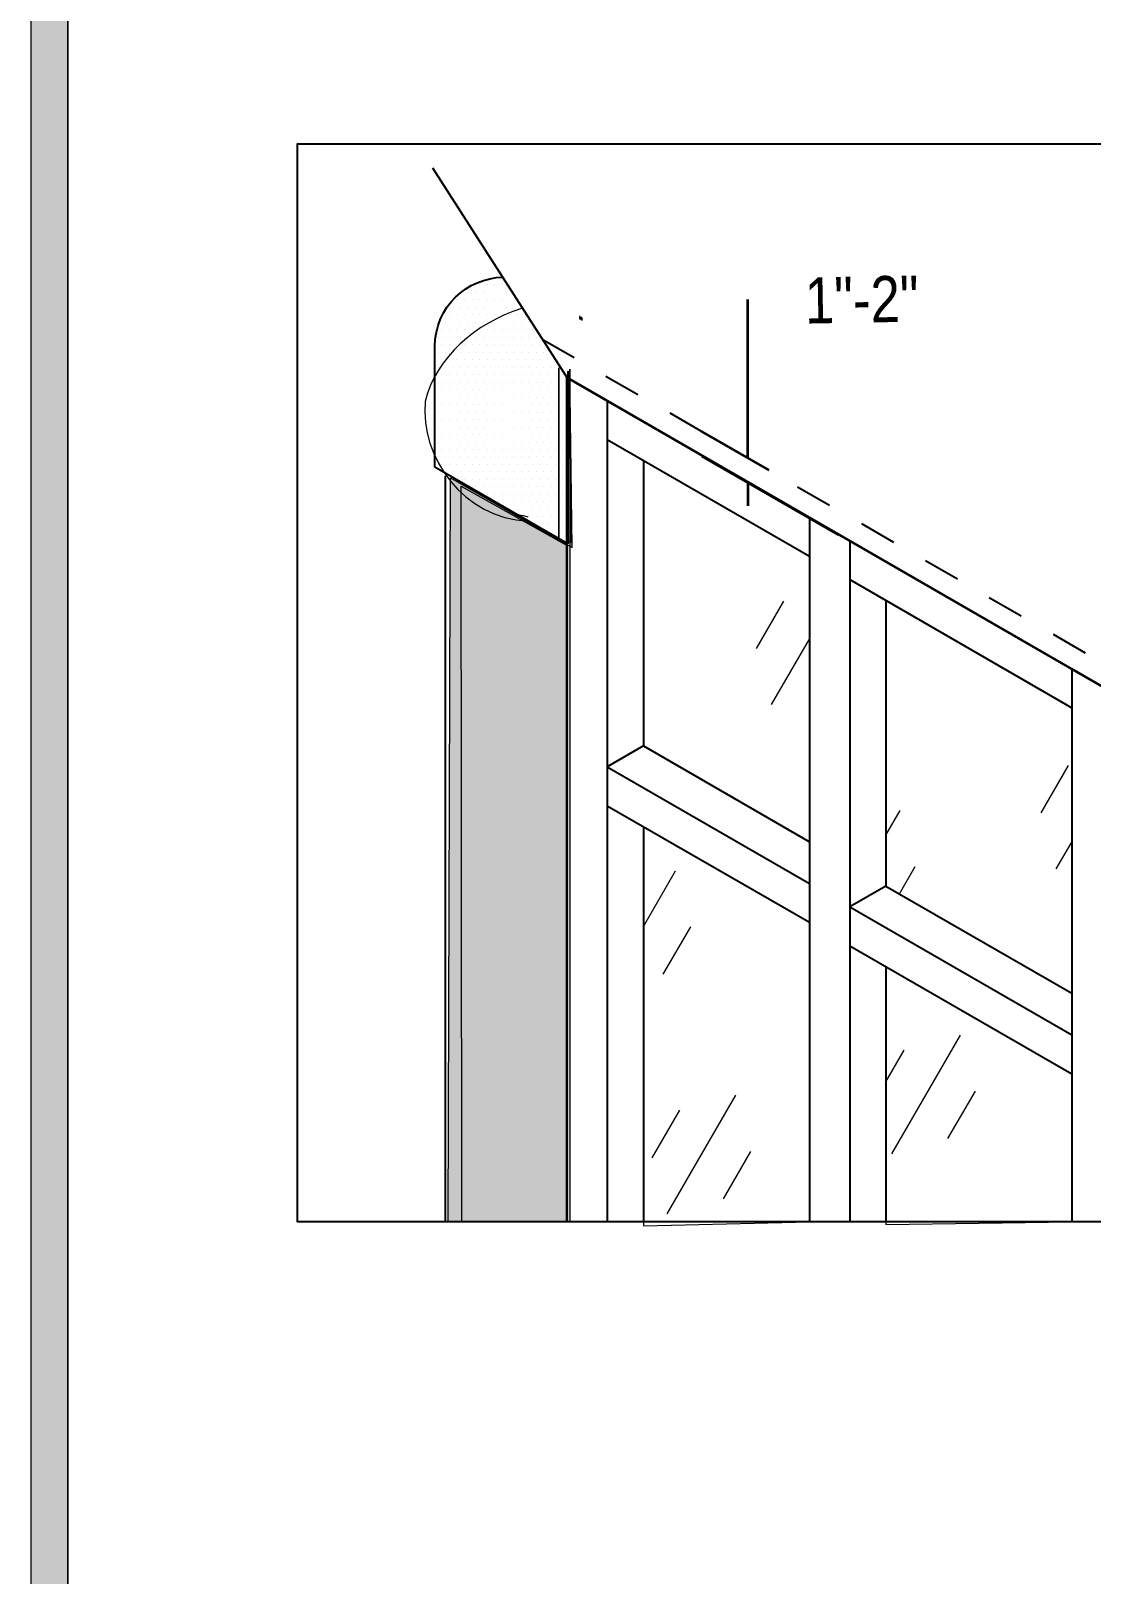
# Model space of a CAD drawing. Header units: inches. Extents: x -17.6 to 82.3, y -15.1 to 23.2.
# Drawn here: x 37.21 to 40.81, y 0.62 to 5.85 of the extents above; entities that cross this region are included whole.
import ezdxf

# ---------------------------------------------------------------- set-up
doc = ezdxf.new("R2010")
doc.units = ezdxf.units.IN
doc.header["$MEASUREMENT"] = 0
doc.linetypes.add('AI-Linetype-24', pattern=[0.25, 0.125, -0.125])
for name, color, linetype, lineweight in [('.ATI-DETAIL', 7, 'Continuous', 0), ('.ATI-HATCH', 7, 'Continuous', 0), ('G-ANNO-TTLB', 7, 'Continuous', 0), ('TYVEK', 7, 'Continuous', 0)]:
    doc.layers.add(name, color=color, linetype=linetype, lineweight=lineweight)

msp = doc.modelspace()

# ---------------------------------------------------------------- hatches: boundary and pattern name
at = {"layer": '.ATI-DETAIL', "true_color": 0x808080, "transparency": 33554687}
h = msp.add_hatch(color=8, dxfattribs=at)
edge = h.paths.add_edge_path()
edge.add_spline(control_points=[(42.9858, 1.8212), (42.9858, 1.8212), (42.9853, 1.93), (42.9853, 1.93), (42.9853, 1.93), (42.5974, 2.1524), (42.5974, 2.1524), (42.5974, 2.1524), (42.5996, 1.8153), (42.5996, 1.8153), (42.5996, 1.8153), (42.5998, 1.8153), (42.5998, 1.8153), (42.5998, 1.8153), (42.9858, 1.8212), (42.9858, 1.8212)], knot_values=[0, 0, 0, 0, 1, 1, 1, 2, 2, 2, 3, 3, 3, 4, 4, 4, 5, 5, 5, 5], degree=3, periodic=0)
edge = h.paths.add_edge_path()
edge.add_spline(control_points=[(39.0492, 4.1031), (39.0492, 4.1031), (38.6368, 4.3395), (38.6368, 4.3395), (38.6368, 4.3395), (38.6279, 1.8176), (38.6279, 1.8176), (38.6279, 1.8176), (39.0411, 1.8176), (39.0411, 1.8176), (39.0411, 1.8176), (39.0411, 1.8176), (39.0411, 1.8176), (39.0411, 1.8176), (39.0411, 3.2661), (39.0411, 3.2661), (39.0411, 3.2661), (39.0403, 4.7075), (39.0403, 4.7075), (39.0403, 4.7075), (39.0492, 4.1031), (39.0492, 4.1031)], knot_values=[0, 0, 0, 0, 1, 1, 1, 2, 2, 2, 3, 3, 3, 4, 4, 4, 5, 5, 5, 6, 6, 6, 7, 7, 7, 7], degree=3, periodic=0)
at = {"layer": '.ATI-DETAIL', "true_color": 0x000000, "transparency": 33554687}
h = msp.add_hatch(dxfattribs=at)
h.set_pattern_fill('_U', color=18, scale=10, angle=45, style=2, pattern_type=0)
h.set_pattern_definition([(45, (0, 0), (-7.071, 7.071), [])])
h.paths.add_polyline_path([(39.0289, 1.8195), (38.6749, 1.8181), (38.672, 4.3109), (39.0314, 4.1105)])
at = {"layer": '.ATI-HATCH', "true_color": 0x808080, "transparency": 33554483}
h = msp.add_hatch(color=8, dxfattribs=at)
edge = h.paths.add_edge_path()
edge.add_spline(control_points=[(39.035, 4.6885), (39.035, 4.6885), (39.035, 4.1248), (39.035, 4.1248), (39.035, 4.1248), (39.0441, 4.1195), (39.0441, 4.1195), (39.0441, 4.1195), (39.0358, 4.688), (39.0358, 4.688), (39.0355, 4.6882), (39.0353, 4.6883), (39.035, 4.6885)], knot_values=[0, 0, 0, 0, 1, 1, 1, 2, 2, 2, 3, 3, 3, 4, 4, 4, 4], degree=3, periodic=0)
at = {"layer": 'G-ANNO-TTLB', "true_color": 0xff00ff, "transparency": 33554687}
h = msp.add_hatch(color=6, dxfattribs=at)
edge = h.paths.add_edge_path()
edge.add_spline(control_points=[(77.902, -11.061), (77.902, -11.061), (37.2143, -11.061), (37.2143, -11.061), (37.2143, -11.061), (37.2143, 23.064), (37.2143, 23.064), (37.2143, 23.064), (77.902, 23.064), (77.902, 23.064), (77.902, 23.064), (77.902, -11.061), (77.902, -11.061)], knot_values=[0, 0, 0, 0, 1, 1, 1, 2, 2, 2, 3, 3, 3, 4, 4, 4, 4], degree=3, periodic=0)
edge = h.paths.add_edge_path()
edge.add_spline(control_points=[(37.3393, 22.939), (37.3393, 22.939), (37.3393, -10.936), (37.3393, -10.936), (37.3393, -10.936), (77.777, -10.936), (77.777, -10.936), (77.777, -10.936), (77.777, 22.939), (77.777, 22.939), (77.777, 22.939), (37.3393, 22.939), (37.3393, 22.939)], knot_values=[0, 0, 0, 0, 1, 1, 1, 2, 2, 2, 3, 3, 3, 4, 4, 4, 4], degree=3, periodic=0)
edge.add_line((37.3393, 22.939), (37.3393, 22.939))
at = {"layer": 'TYVEK', "true_color": 0x000000, "transparency": 33554687}
h = msp.add_hatch(color=18, dxfattribs=at)
h.dxf.hatch_style = 2
edge = h.paths.add_edge_path()
edge.add_spline(control_points=[(39.0804, 4.875), (39.0797, 4.8774), (39.079, 4.8793), (39.0782, 4.8812), (39.0773, 4.8802), (39.0767, 4.8791), (39.076, 4.8775), (39.076, 4.8775), (39.074, 4.8787), (39.074, 4.8787), (39.074, 4.8787), (39.074, 4.8872), (39.074, 4.8872), (39.074, 4.8872), (39.0758, 4.8862), (39.0758, 4.8862), (39.0758, 4.8862), (39.0758, 4.8823), (39.0758, 4.8823), (39.0758, 4.8823), (39.0757, 4.881), (39.0757, 4.881), (39.0762, 4.8819), (39.0769, 4.8829), (39.0775, 4.8836), (39.0775, 4.8836), (39.0789, 4.8828), (39.0789, 4.8828), (39.0795, 4.8814), (39.0802, 4.8796), (39.0808, 4.878), (39.0808, 4.878), (39.0807, 4.8794), (39.0807, 4.8794), (39.0807, 4.8794), (39.0807, 4.8833), (39.0807, 4.8833), (39.0807, 4.8833), (39.0825, 4.8823), (39.0825, 4.8823), (39.0825, 4.8823), (39.0825, 4.8738), (39.0825, 4.8738), (39.0825, 4.8738), (39.0804, 4.875), (39.0804, 4.875)], knot_values=[0, 0, 0, 0, 1, 1, 1, 2, 2, 2, 3, 3, 3, 4, 4, 4, 5, 5, 5, 6, 6, 6, 7, 7, 7, 8, 8, 8, 9, 9, 9, 10, 10, 10, 11, 11, 11, 12, 12, 12, 13, 13, 13, 14, 14, 14, 15, 15, 15, 15], degree=3, periodic=0)

# ---------------------------------------------------------------- linework, layer by layer
at = {"layer": '.ATI-DETAIL', "color": 18, "lineweight": 25, "true_color": 0x000000}
for p, q in [((39.0308, 4.6805), (38.5764, 5.3894)), ((39.1677, 4.6008), (39.0306, 4.6799)), ((39.0306, 4.6799), (39.0306, 2.9781)), ((39.0316, 1.8176), (39.0316, 4.6787)), ((39.0316, 4.6787), (42.5903, 2.6224)), ((39.1677, 4.6008), (39.1677, 1.8153)), ((39.1677, 4.6008), (39.8525, 4.2054)), ((39.1677, 4.4692), (39.8525, 4.0738)), ((39.2901, 4.3985), (39.2901, 3.5379)), ((39.9896, 4.1262), (39.8525, 4.2054)), ((39.8525, 4.2054), (39.8525, 1.8181)), ((39.9896, 4.1262), (39.9896, 1.8181)), ((39.9896, 4.1262), (40.7418, 3.6919)), ((39.9896, 3.9946), (40.7418, 3.5603)), ((40.1121, 3.9239), (40.1121, 3.3363)), ((40.8789, 3.6128), (40.7418, 3.6919)), ((40.7418, 3.6919), (40.7418, 1.8181)), ((39.2901, 3.5379), (39.2901, 3.4306)), ((39.2901, 3.4306), (39.1677, 3.3599)), ((39.2901, 3.4306), (39.8525, 3.1059)), ((39.1677, 3.3599), (39.8525, 2.9645)), ((40.1121, 3.3363), (40.1121, 2.956)), ((39.1677, 3.2283), (39.8525, 2.8329)), ((39.2901, 3.1576), (39.2901, 1.8181)), ((40.1121, 2.956), (39.9896, 2.8853)), ((40.1121, 2.956), (40.7418, 2.5924)), ((39.9896, 2.8853), (40.7418, 2.4511)), ((39.9896, 2.7538), (40.7418, 2.3195)), ((40.1121, 2.6831), (40.1121, 1.8181))]:
    msp.add_line(p, q, dxfattribs=at)
at = {"layer": '.ATI-DETAIL', "color": 1, "lineweight": 35, "true_color": 0xff0000}
for p, q in [((39.6442, 4.4068), (39.6442, 4.9443)), ((39.7163, 4.3653), (39.4879, 4.4967)), ((39.9515, 4.146), (39.4879, 4.4127)), ((39.6442, 4.3228), (39.6442, 4.2446))]:
    msp.add_line(p, q, dxfattribs=at)
at = {"layer": '.ATI-DETAIL', "color": 252, "linetype": 'AI-Linetype-24', "lineweight": 25, "true_color": 0x848484}
msp.add_line((38.9468, 4.8093), (42.6861, 2.6505), dxfattribs=at)
at = {"layer": '.ATI-DETAIL', "color": 191, "lineweight": 25, "true_color": 0xbf7fff}
msp.add_line((38.6184, 4.3466), (38.6184, 1.8176), dxfattribs=at)
at = {"layer": '.ATI-DETAIL', "color": 251, "lineweight": 0, "true_color": 0x5b5b5b}
for p, q in [((39.6733, 3.761), (39.7661, 3.9218)), ((39.7243, 3.5708), (39.8525, 3.793)), ((40.6382, 3.2039), (40.731, 3.3648)), ((40.1121, 3.1283), (40.1603, 3.2118)), ((40.6892, 3.0137), (40.7418, 3.1049)), ((39.2901, 2.8189), (39.3993, 3.0079)), ((40.1581, 2.9295), (40.2113, 3.0216)), ((39.3574, 2.6569), (39.4503, 2.8177)), ((40.1321, 2.0488), (40.3642, 2.4508)), ((40.1121, 2.2927), (40.174, 2.3999)), ((40.3223, 2.0998), (40.4152, 2.2606)), ((39.3711, 1.8449), (39.6032, 2.2469)), ((39.3201, 2.0351), (39.413, 2.196)), ((39.5613, 1.8959), (39.6542, 2.0567))]:
    msp.add_line(p, q, dxfattribs=at)
at = {"layer": '.ATI-DETAIL', "color": 18, "lineweight": 25, "true_color": 0x000000}
msp.add_lwpolyline([(43.6404, 1.8176), (38.1174, 1.8176), (38.1174, 5.4718), (43.6404, 5.4718)], close=True, dxfattribs=at)
msp.add_lwpolyline([(39.0308, 1.8176), (39.0308, 4.6805), (42.5895, 2.6241), (42.5901, 1.8212)], dxfattribs=at)
at = {"layer": '.ATI-DETAIL'}
for points in [[(39.8525, 3.1059), (39.8525, 4.0738), (39.2901, 4.3985), (39.2901, 3.5379), (39.2901, 3.4306), (39.8525, 3.1059)], [(40.7418, 3.5603), (40.1121, 3.9239), (40.1121, 3.3363), (40.1121, 2.956), (40.7418, 2.5924), (40.7418, 3.5603)], [(40.1121, 1.8091), (40.7418, 1.8181), (40.7418, 2.3195), (40.1121, 2.6831), (40.1121, 1.8091)]]:
    msp.add_lwpolyline(points, dxfattribs=at)
for points in [[(39.0289, 1.8195), (38.6749, 1.8181), (38.672, 4.3109), (39.0314, 4.1105)], [(39.8525, 2.8329), (39.2901, 3.1576), (39.2901, 1.8044), (39.8525, 1.8181)]]:
    msp.add_lwpolyline(points, close=True, dxfattribs=at)
msp.add_open_spline([(39.0492, 4.1031), (39.0492, 4.1031), (38.6368, 4.3395), (38.6368, 4.3395), (38.6368, 4.3395), (38.6279, 1.8176), (38.6279, 1.8176), (38.6279, 1.8176), (39.0411, 1.8176), (39.0411, 1.8176), (39.0411, 1.8176), (39.0411, 1.8176), (39.0411, 1.8176), (39.0411, 1.8176), (39.0411, 3.2661), (39.0411, 3.2661), (39.0411, 3.2661), (39.0403, 4.7075), (39.0403, 4.7075), (39.0403, 4.7075), (39.0492, 4.1031), (39.0492, 4.1031)], degree=3, knots=[0, 0, 0, 0, 1, 1, 1, 2, 2, 2, 3, 3, 3, 4, 4, 4, 5, 5, 5, 6, 6, 6, 7, 7, 7, 7], dxfattribs=at)
at = {"layer": '.ATI-HATCH', "color": 8, "lineweight": 0, "true_color": 0x808080}
for p, q in [((38.7094, 4.9936), (38.7094, 4.9936)), ((38.7351, 4.9936), (38.7351, 4.9936)), ((38.7479, 5.019), (38.7479, 5.019)), ((38.7607, 4.9936), (38.7607, 4.9936)), ((38.7735, 5.019), (38.7735, 5.019)), ((38.7864, 4.9936), (38.7864, 4.9936)), ((38.7992, 5.019), (38.7992, 5.019)), ((38.812, 4.9936), (38.812, 4.9936)), ((38.8376, 4.9936), (38.8376, 4.9936)), ((38.6454, 4.9175), (38.6454, 4.9175)), ((38.6582, 4.9429), (38.6582, 4.9429)), ((38.671, 4.9682), (38.671, 4.9682)), ((38.671, 4.9175), (38.671, 4.9175)), ((38.6838, 4.9429), (38.6838, 4.9429)), ((38.6966, 4.9682), (38.6966, 4.9682)), ((38.6966, 4.9175), (38.6966, 4.9175)), ((38.7094, 4.9429), (38.7094, 4.9429)), ((38.7223, 4.9682), (38.7223, 4.9682)), ((38.7223, 4.9175), (38.7223, 4.9175)), ((38.7351, 4.9429), (38.7351, 4.9429)), ((38.7479, 4.9682), (38.7479, 4.9682)), ((38.7479, 4.9175), (38.7479, 4.9175)), ((38.7607, 4.9429), (38.7607, 4.9429)), ((38.7735, 4.9682), (38.7735, 4.9682)), ((38.7735, 4.9175), (38.7735, 4.9175)), ((38.7864, 4.9429), (38.7864, 4.9429)), ((38.7992, 4.9682), (38.7992, 4.9682)), ((38.7992, 4.9175), (38.7992, 4.9175)), ((38.812, 4.9429), (38.812, 4.9429)), ((38.8248, 4.9682), (38.8248, 4.9682)), ((38.8248, 4.9175), (38.8248, 4.9175)), ((38.8376, 4.9429), (38.8376, 4.9429)), ((38.8504, 4.9682), (38.8504, 4.9682)), ((38.8504, 4.9175), (38.8504, 4.9175)), ((38.8633, 4.9429), (38.8633, 4.9429)), ((38.8761, 4.9175), (38.8761, 4.9175)), ((38.6197, 4.8668), (38.6197, 4.8668)), ((38.6325, 4.8921), (38.6325, 4.8921)), ((38.6454, 4.8668), (38.6454, 4.8668)), ((38.6582, 4.8921), (38.6582, 4.8921)), ((38.671, 4.8668), (38.671, 4.8668)), ((38.6838, 4.8921), (38.6838, 4.8921)), ((38.6966, 4.8668), (38.6966, 4.8668)), ((38.7094, 4.8921), (38.7094, 4.8921)), ((38.7223, 4.8668), (38.7223, 4.8668)), ((38.7351, 4.8921), (38.7351, 4.8921)), ((38.7479, 4.8668), (38.7479, 4.8668)), ((38.7607, 4.8921), (38.7607, 4.8921)), ((38.7735, 4.8668), (38.7735, 4.8668)), ((38.7864, 4.8921), (38.7864, 4.8921)), ((38.7992, 4.8668), (38.7992, 4.8668)), ((38.812, 4.8921), (38.812, 4.8921)), ((38.8248, 4.8668), (38.8248, 4.8668)), ((38.8376, 4.8921), (38.8376, 4.8921)), ((38.8504, 4.8668), (38.8504, 4.8668)), ((38.8633, 4.8921), (38.8633, 4.8921)), ((38.8761, 4.8668), (38.8761, 4.8668)), ((38.8889, 4.8921), (38.8889, 4.8921)), ((38.9017, 4.8668), (38.9017, 4.8668)), ((38.5941, 4.816), (38.5941, 4.816)), ((38.6069, 4.8414), (38.6069, 4.8414)), ((38.6197, 4.816), (38.6197, 4.816)), ((38.6325, 4.8414), (38.6325, 4.8414)), ((38.6454, 4.816), (38.6454, 4.816)), ((38.6582, 4.8414), (38.6582, 4.8414)), ((38.671, 4.816), (38.671, 4.816)), ((38.6838, 4.8414), (38.6838, 4.8414)), ((38.6966, 4.816), (38.6966, 4.816)), ((38.7094, 4.8414), (38.7094, 4.8414)), ((38.7223, 4.816), (38.7223, 4.816)), ((38.7351, 4.8414), (38.7351, 4.8414)), ((38.7479, 4.816), (38.7479, 4.816)), ((38.7607, 4.8414), (38.7607, 4.8414)), ((38.7735, 4.816), (38.7735, 4.816)), ((38.7864, 4.8414), (38.7864, 4.8414)), ((38.7992, 4.816), (38.7992, 4.816)), ((38.812, 4.8414), (38.812, 4.8414)), ((38.8248, 4.816), (38.8248, 4.816)), ((38.8376, 4.8414), (38.8376, 4.8414)), ((38.8504, 4.816), (38.8504, 4.816)), ((38.8633, 4.8414), (38.8633, 4.8414)), ((38.8761, 4.816), (38.8761, 4.816)), ((38.8889, 4.8414), (38.8889, 4.8414)), ((38.9017, 4.816), (38.9017, 4.816)), ((38.9145, 4.8414), (38.9145, 4.8414)), ((38.9273, 4.816), (38.9273, 4.816)), ((38.5813, 4.7906), (38.5813, 4.7906)), ((38.5941, 4.7653), (38.5941, 4.7653)), ((38.6069, 4.7906), (38.6069, 4.7906)), ((38.6197, 4.7653), (38.6197, 4.7653)), ((38.6325, 4.7906), (38.6325, 4.7906)), ((38.6454, 4.7653), (38.6454, 4.7653)), ((38.6582, 4.7906), (38.6582, 4.7906)), ((38.671, 4.7653), (38.671, 4.7653)), ((38.6838, 4.7906), (38.6838, 4.7906)), ((38.6966, 4.7653), (38.6966, 4.7653)), ((38.7094, 4.7906), (38.7094, 4.7906)), ((38.7223, 4.7653), (38.7223, 4.7653)), ((38.7351, 4.7906), (38.7351, 4.7906)), ((38.7479, 4.7653), (38.7479, 4.7653)), ((38.7607, 4.7906), (38.7607, 4.7906)), ((38.7735, 4.7653), (38.7735, 4.7653)), ((38.7864, 4.7906), (38.7864, 4.7906)), ((38.7992, 4.7653), (38.7992, 4.7653)), ((38.812, 4.7906), (38.812, 4.7906)), ((38.8248, 4.7653), (38.8248, 4.7653)), ((38.8376, 4.7906), (38.8376, 4.7906)), ((38.8504, 4.7653), (38.8504, 4.7653)), ((38.8633, 4.7906), (38.8633, 4.7906)), ((38.8761, 4.7653), (38.8761, 4.7653)), ((38.8889, 4.7906), (38.8889, 4.7906)), ((38.9017, 4.7653), (38.9017, 4.7653)), ((38.9145, 4.7906), (38.9145, 4.7906)), ((38.9273, 4.7653), (38.9273, 4.7653)), ((38.9402, 4.7906), (38.9402, 4.7906)), ((38.953, 4.7653), (38.953, 4.7653)), ((38.9658, 4.7906), (38.9658, 4.7906)), ((38.9786, 4.7653), (38.9786, 4.7653)), ((38.5813, 4.7399), (38.5813, 4.7399)), ((38.5941, 4.7145), (38.5941, 4.7145)), ((38.6069, 4.7399), (38.6069, 4.7399)), ((38.6197, 4.7145), (38.6197, 4.7145)), ((38.6325, 4.7399), (38.6325, 4.7399)), ((38.6454, 4.7145), (38.6454, 4.7145)), ((38.6582, 4.7399), (38.6582, 4.7399)), ((38.671, 4.7145), (38.671, 4.7145)), ((38.6838, 4.7399), (38.6838, 4.7399)), ((38.6966, 4.7145), (38.6966, 4.7145)), ((38.7094, 4.7399), (38.7094, 4.7399)), ((38.7223, 4.7145), (38.7223, 4.7145)), ((38.7351, 4.7399), (38.7351, 4.7399)), ((38.7479, 4.7145), (38.7479, 4.7145)), ((38.7607, 4.7399), (38.7607, 4.7399)), ((38.7735, 4.7145), (38.7735, 4.7145)), ((38.7864, 4.7399), (38.7864, 4.7399)), ((38.7992, 4.7145), (38.7992, 4.7145)), ((38.812, 4.7399), (38.812, 4.7399)), ((38.8248, 4.7145), (38.8248, 4.7145)), ((38.8376, 4.7399), (38.8376, 4.7399)), ((38.8504, 4.7145), (38.8504, 4.7145)), ((38.8633, 4.7399), (38.8633, 4.7399)), ((38.8761, 4.7145), (38.8761, 4.7145)), ((38.8889, 4.7399), (38.8889, 4.7399)), ((38.9017, 4.7145), (38.9017, 4.7145)), ((38.9145, 4.7399), (38.9145, 4.7399)), ((38.9273, 4.7145), (38.9273, 4.7145)), ((38.9402, 4.7399), (38.9402, 4.7399)), ((38.953, 4.7145), (38.953, 4.7145)), ((38.9658, 4.7399), (38.9658, 4.7399)), ((38.9786, 4.7145), (38.9786, 4.7145)), ((38.9914, 4.7399), (38.9914, 4.7399)), ((39.0042, 4.7145), (39.0042, 4.7145)), ((38.5813, 4.6892), (38.5813, 4.6892)), ((38.5941, 4.6638), (38.5941, 4.6638)), ((38.6069, 4.6892), (38.6069, 4.6892)), ((38.6197, 4.6638), (38.6197, 4.6638)), ((38.6325, 4.6892), (38.6325, 4.6892)), ((38.6454, 4.6638), (38.6454, 4.6638)), ((38.6582, 4.6892), (38.6582, 4.6892)), ((38.671, 4.6638), (38.671, 4.6638)), ((38.6838, 4.6892), (38.6838, 4.6892)), ((38.6966, 4.6638), (38.6966, 4.6638)), ((38.7094, 4.6892), (38.7094, 4.6892)), ((38.7223, 4.6638), (38.7223, 4.6638)), ((38.7351, 4.6892), (38.7351, 4.6892)), ((38.7479, 4.6638), (38.7479, 4.6638)), ((38.7607, 4.6892), (38.7607, 4.6892)), ((38.7735, 4.6638), (38.7735, 4.6638)), ((38.7864, 4.6892), (38.7864, 4.6892)), ((38.7992, 4.6638), (38.7992, 4.6638)), ((38.812, 4.6892), (38.812, 4.6892)), ((38.8248, 4.6638), (38.8248, 4.6638)), ((38.8376, 4.6892), (38.8376, 4.6892)), ((38.8504, 4.6638), (38.8504, 4.6638)), ((38.8633, 4.6892), (38.8633, 4.6892)), ((38.8761, 4.6638), (38.8761, 4.6638)), ((38.8889, 4.6892), (38.8889, 4.6892)), ((38.9017, 4.6638), (38.9017, 4.6638)), ((38.9145, 4.6892), (38.9145, 4.6892)), ((38.9273, 4.6638), (38.9273, 4.6638)), ((38.9402, 4.6892), (38.9402, 4.6892)), ((38.953, 4.6638), (38.953, 4.6638)), ((38.9658, 4.6892), (38.9658, 4.6892)), ((38.9786, 4.6638), (38.9786, 4.6638)), ((38.9914, 4.6892), (38.9914, 4.6892)), ((39.0042, 4.6638), (39.0042, 4.6638)), ((39.0171, 4.6892), (39.0171, 4.6892)), ((39.0299, 4.6638), (39.0299, 4.6638)), ((38.5813, 4.6384), (38.5813, 4.6384)), ((38.5941, 4.6131), (38.5941, 4.6131)), ((38.6069, 4.6384), (38.6069, 4.6384)), ((38.6197, 4.6131), (38.6197, 4.6131)), ((38.6325, 4.6384), (38.6325, 4.6384)), ((38.6454, 4.6131), (38.6454, 4.6131)), ((38.6582, 4.6384), (38.6582, 4.6384)), ((38.671, 4.6131), (38.671, 4.6131)), ((38.6838, 4.6384), (38.6838, 4.6384)), ((38.6966, 4.6131), (38.6966, 4.6131)), ((38.7094, 4.6384), (38.7094, 4.6384)), ((38.7223, 4.6131), (38.7223, 4.6131)), ((38.7351, 4.6384), (38.7351, 4.6384)), ((38.7479, 4.6131), (38.7479, 4.6131)), ((38.7607, 4.6384), (38.7607, 4.6384)), ((38.7735, 4.6131), (38.7735, 4.6131)), ((38.7864, 4.6384), (38.7864, 4.6384)), ((38.7992, 4.6131), (38.7992, 4.6131)), ((38.812, 4.6384), (38.812, 4.6384)), ((38.8248, 4.6131), (38.8248, 4.6131)), ((38.8376, 4.6384), (38.8376, 4.6384)), ((38.8504, 4.6131), (38.8504, 4.6131)), ((38.8633, 4.6384), (38.8633, 4.6384)), ((38.8761, 4.6131), (38.8761, 4.6131)), ((38.8889, 4.6384), (38.8889, 4.6384)), ((38.9017, 4.6131), (38.9017, 4.6131)), ((38.9145, 4.6384), (38.9145, 4.6384)), ((38.9273, 4.6131), (38.9273, 4.6131)), ((38.9402, 4.6384), (38.9402, 4.6384)), ((38.953, 4.6131), (38.953, 4.6131)), ((38.9658, 4.6384), (38.9658, 4.6384)), ((38.9786, 4.6131), (38.9786, 4.6131)), ((38.9914, 4.6384), (38.9914, 4.6384)), ((39.0042, 4.6131), (39.0042, 4.6131)), ((39.0171, 4.6384), (39.0171, 4.6384)), ((39.0299, 4.6131), (39.0299, 4.6131)), ((38.5813, 4.5877), (38.5813, 4.5877)), ((38.5941, 4.5623), (38.5941, 4.5623)), ((38.6069, 4.5877), (38.6069, 4.5877)), ((38.6197, 4.5623), (38.6197, 4.5623)), ((38.6325, 4.5877), (38.6325, 4.5877)), ((38.6454, 4.5623), (38.6454, 4.5623)), ((38.6582, 4.5877), (38.6582, 4.5877)), ((38.671, 4.5623), (38.671, 4.5623)), ((38.6838, 4.5877), (38.6838, 4.5877)), ((38.6966, 4.5623), (38.6966, 4.5623)), ((38.7094, 4.5877), (38.7094, 4.5877)), ((38.7223, 4.5623), (38.7223, 4.5623)), ((38.7351, 4.5877), (38.7351, 4.5877)), ((38.7479, 4.5623), (38.7479, 4.5623)), ((38.7607, 4.5877), (38.7607, 4.5877)), ((38.7735, 4.5623), (38.7735, 4.5623)), ((38.7864, 4.5877), (38.7864, 4.5877)), ((38.7992, 4.5623), (38.7992, 4.5623)), ((38.812, 4.5877), (38.812, 4.5877)), ((38.8248, 4.5623), (38.8248, 4.5623)), ((38.8376, 4.5877), (38.8376, 4.5877)), ((38.8504, 4.5623), (38.8504, 4.5623)), ((38.8633, 4.5877), (38.8633, 4.5877)), ((38.8761, 4.5623), (38.8761, 4.5623)), ((38.8889, 4.5877), (38.8889, 4.5877)), ((38.9017, 4.5623), (38.9017, 4.5623)), ((38.9145, 4.5877), (38.9145, 4.5877)), ((38.9273, 4.5623), (38.9273, 4.5623)), ((38.9402, 4.5877), (38.9402, 4.5877)), ((38.953, 4.5623), (38.953, 4.5623)), ((38.9658, 4.5877), (38.9658, 4.5877)), ((38.9786, 4.5623), (38.9786, 4.5623)), ((38.9914, 4.5877), (38.9914, 4.5877)), ((39.0042, 4.5623), (39.0042, 4.5623)), ((39.0171, 4.5877), (39.0171, 4.5877)), ((39.0299, 4.5623), (39.0299, 4.5623)), ((38.5813, 4.537), (38.5813, 4.537)), ((38.5941, 4.5116), (38.5941, 4.5116)), ((38.6069, 4.537), (38.6069, 4.537)), ((38.6197, 4.5116), (38.6197, 4.5116)), ((38.6325, 4.537), (38.6325, 4.537)), ((38.6454, 4.5116), (38.6454, 4.5116)), ((38.6582, 4.537), (38.6582, 4.537)), ((38.671, 4.5116), (38.671, 4.5116)), ((38.6838, 4.537), (38.6838, 4.537)), ((38.6966, 4.5116), (38.6966, 4.5116)), ((38.7094, 4.537), (38.7094, 4.537)), ((38.7223, 4.5116), (38.7223, 4.5116)), ((38.7351, 4.537), (38.7351, 4.537)), ((38.7479, 4.5116), (38.7479, 4.5116)), ((38.7607, 4.537), (38.7607, 4.537)), ((38.7735, 4.5116), (38.7735, 4.5116)), ((38.7864, 4.537), (38.7864, 4.537)), ((38.7992, 4.5116), (38.7992, 4.5116)), ((38.812, 4.537), (38.812, 4.537)), ((38.8248, 4.5116), (38.8248, 4.5116)), ((38.8376, 4.537), (38.8376, 4.537)), ((38.8504, 4.5116), (38.8504, 4.5116)), ((38.8633, 4.537), (38.8633, 4.537)), ((38.8761, 4.5116), (38.8761, 4.5116)), ((38.8889, 4.537), (38.8889, 4.537)), ((38.9017, 4.5116), (38.9017, 4.5116)), ((38.9145, 4.537), (38.9145, 4.537)), ((38.9273, 4.5116), (38.9273, 4.5116)), ((38.9402, 4.537), (38.9402, 4.537)), ((38.953, 4.5116), (38.953, 4.5116)), ((38.9658, 4.537), (38.9658, 4.537)), ((38.9786, 4.5116), (38.9786, 4.5116)), ((38.9914, 4.537), (38.9914, 4.537)), ((39.0042, 4.5116), (39.0042, 4.5116)), ((39.0171, 4.537), (39.0171, 4.537)), ((39.0299, 4.5116), (39.0299, 4.5116)), ((38.5813, 4.4862), (38.5813, 4.4862)), ((38.5941, 4.4609), (38.5941, 4.4609)), ((38.6069, 4.4862), (38.6069, 4.4862)), ((38.6197, 4.4609), (38.6197, 4.4609)), ((38.6325, 4.4862), (38.6325, 4.4862)), ((38.6454, 4.4609), (38.6454, 4.4609)), ((38.6582, 4.4862), (38.6582, 4.4862)), ((38.671, 4.4609), (38.671, 4.4609)), ((38.6838, 4.4862), (38.6838, 4.4862)), ((38.6966, 4.4609), (38.6966, 4.4609)), ((38.7094, 4.4862), (38.7094, 4.4862)), ((38.7223, 4.4609), (38.7223, 4.4609)), ((38.7351, 4.4862), (38.7351, 4.4862)), ((38.7479, 4.4609), (38.7479, 4.4609)), ((38.7607, 4.4862), (38.7607, 4.4862)), ((38.7735, 4.4609), (38.7735, 4.4609)), ((38.7864, 4.4862), (38.7864, 4.4862)), ((38.7992, 4.4609), (38.7992, 4.4609)), ((38.812, 4.4862), (38.812, 4.4862)), ((38.8248, 4.4609), (38.8248, 4.4609)), ((38.8376, 4.4862), (38.8376, 4.4862)), ((38.8504, 4.4609), (38.8504, 4.4609)), ((38.8633, 4.4862), (38.8633, 4.4862)), ((38.8761, 4.4609), (38.8761, 4.4609)), ((38.8889, 4.4862), (38.8889, 4.4862)), ((38.9017, 4.4609), (38.9017, 4.4609)), ((38.9145, 4.4862), (38.9145, 4.4862)), ((38.9273, 4.4609), (38.9273, 4.4609)), ((38.9402, 4.4862), (38.9402, 4.4862)), ((38.953, 4.4609), (38.953, 4.4609)), ((38.9658, 4.4862), (38.9658, 4.4862)), ((38.9786, 4.4609), (38.9786, 4.4609)), ((38.9914, 4.4862), (38.9914, 4.4862)), ((39.0042, 4.4609), (39.0042, 4.4609)), ((39.0171, 4.4862), (39.0171, 4.4862)), ((39.0299, 4.4609), (39.0299, 4.4609)), ((38.5813, 4.4355), (38.5813, 4.4355)), ((38.5941, 4.4101), (38.5941, 4.4101)), ((38.6069, 4.4355), (38.6069, 4.4355)), ((38.6197, 4.4101), (38.6197, 4.4101)), ((38.6325, 4.4355), (38.6325, 4.4355)), ((38.6454, 4.4101), (38.6454, 4.4101)), ((38.6582, 4.4355), (38.6582, 4.4355)), ((38.671, 4.4101), (38.671, 4.4101)), ((38.6838, 4.4355), (38.6838, 4.4355)), ((38.6966, 4.4101), (38.6966, 4.4101)), ((38.7094, 4.4355), (38.7094, 4.4355)), ((38.7223, 4.4101), (38.7223, 4.4101)), ((38.7351, 4.4355), (38.7351, 4.4355)), ((38.7479, 4.4101), (38.7479, 4.4101)), ((38.7607, 4.4355), (38.7607, 4.4355)), ((38.7735, 4.4101), (38.7735, 4.4101)), ((38.7864, 4.4355), (38.7864, 4.4355)), ((38.7992, 4.4101), (38.7992, 4.4101)), ((38.812, 4.4355), (38.812, 4.4355)), ((38.8248, 4.4101), (38.8248, 4.4101)), ((38.8376, 4.4355), (38.8376, 4.4355)), ((38.8504, 4.4101), (38.8504, 4.4101)), ((38.8633, 4.4355), (38.8633, 4.4355)), ((38.8761, 4.4101), (38.8761, 4.4101)), ((38.8889, 4.4355), (38.8889, 4.4355)), ((38.9017, 4.4101), (38.9017, 4.4101)), ((38.9145, 4.4355), (38.9145, 4.4355)), ((38.9273, 4.4101), (38.9273, 4.4101)), ((38.9402, 4.4355), (38.9402, 4.4355)), ((38.953, 4.4101), (38.953, 4.4101)), ((38.9658, 4.4355), (38.9658, 4.4355)), ((38.9786, 4.4101), (38.9786, 4.4101)), ((38.9914, 4.4355), (38.9914, 4.4355)), ((39.0042, 4.4101), (39.0042, 4.4101)), ((39.0171, 4.4355), (39.0171, 4.4355)), ((39.0299, 4.4101), (39.0299, 4.4101)), ((38.5813, 4.3847), (38.5813, 4.3847)), ((38.6069, 4.3847), (38.6069, 4.3847)), ((38.6197, 4.3594), (38.6197, 4.3594)), ((38.6325, 4.3847), (38.6325, 4.3847)), ((38.6454, 4.3594), (38.6454, 4.3594)), ((38.6582, 4.3847), (38.6582, 4.3847)), ((38.671, 4.3594), (38.671, 4.3594)), ((38.6838, 4.3847), (38.6838, 4.3847)), ((38.6966, 4.3594), (38.6966, 4.3594)), ((38.7094, 4.3847), (38.7094, 4.3847)), ((38.7223, 4.3594), (38.7223, 4.3594)), ((38.7351, 4.3847), (38.7351, 4.3847)), ((38.7479, 4.3594), (38.7479, 4.3594)), ((38.7607, 4.3847), (38.7607, 4.3847)), ((38.7735, 4.3594), (38.7735, 4.3594)), ((38.7864, 4.3847), (38.7864, 4.3847)), ((38.7992, 4.3594), (38.7992, 4.3594)), ((38.812, 4.3847), (38.812, 4.3847)), ((38.8248, 4.3594), (38.8248, 4.3594)), ((38.8376, 4.3847), (38.8376, 4.3847)), ((38.8504, 4.3594), (38.8504, 4.3594)), ((38.8633, 4.3847), (38.8633, 4.3847)), ((38.8761, 4.3594), (38.8761, 4.3594)), ((38.8889, 4.3847), (38.8889, 4.3847)), ((38.9017, 4.3594), (38.9017, 4.3594)), ((38.9145, 4.3847), (38.9145, 4.3847)), ((38.9273, 4.3594), (38.9273, 4.3594)), ((38.9402, 4.3847), (38.9402, 4.3847)), ((38.953, 4.3594), (38.953, 4.3594)), ((38.9658, 4.3847), (38.9658, 4.3847)), ((38.9786, 4.3594), (38.9786, 4.3594)), ((38.9914, 4.3847), (38.9914, 4.3847)), ((39.0042, 4.3594), (39.0042, 4.3594)), ((39.0171, 4.3847), (39.0171, 4.3847)), ((39.0299, 4.3594), (39.0299, 4.3594)), ((38.6325, 4.334), (38.6325, 4.334)), ((38.6582, 4.334), (38.6582, 4.334)), ((38.6838, 4.334), (38.6838, 4.334)), ((38.6966, 4.3086), (38.6966, 4.3086)), ((38.7094, 4.334), (38.7094, 4.334)), ((38.7223, 4.3086), (38.7223, 4.3086)), ((38.7351, 4.334), (38.7351, 4.334)), ((38.7479, 4.3086), (38.7479, 4.3086)), ((38.7607, 4.334), (38.7607, 4.334)), ((38.7735, 4.3086), (38.7735, 4.3086)), ((38.7864, 4.334), (38.7864, 4.334)), ((38.7992, 4.3086), (38.7992, 4.3086)), ((38.812, 4.334), (38.812, 4.334)), ((38.8248, 4.3086), (38.8248, 4.3086)), ((38.8376, 4.334), (38.8376, 4.334)), ((38.8504, 4.3086), (38.8504, 4.3086)), ((38.8633, 4.334), (38.8633, 4.334)), ((38.8761, 4.3086), (38.8761, 4.3086)), ((38.8889, 4.334), (38.8889, 4.334)), ((38.9017, 4.3086), (38.9017, 4.3086)), ((38.9145, 4.334), (38.9145, 4.334)), ((38.9273, 4.3086), (38.9273, 4.3086)), ((38.9402, 4.334), (38.9402, 4.334)), ((38.953, 4.3086), (38.953, 4.3086)), ((38.9658, 4.334), (38.9658, 4.334)), ((38.9786, 4.3086), (38.9786, 4.3086)), ((38.9914, 4.334), (38.9914, 4.334)), ((39.0042, 4.3086), (39.0042, 4.3086)), ((39.0171, 4.334), (39.0171, 4.334)), ((39.0299, 4.3086), (39.0299, 4.3086)), ((38.7351, 4.2833), (38.7351, 4.2833)), ((38.7607, 4.2833), (38.7607, 4.2833)), ((38.7864, 4.2833), (38.7864, 4.2833)), ((38.7992, 4.2579), (38.7992, 4.2579)), ((38.812, 4.2833), (38.812, 4.2833)), ((38.8248, 4.2579), (38.8248, 4.2579)), ((38.8376, 4.2833), (38.8376, 4.2833)), ((38.8504, 4.2579), (38.8504, 4.2579)), ((38.8633, 4.2833), (38.8633, 4.2833)), ((38.8761, 4.2579), (38.8761, 4.2579)), ((38.8889, 4.2833), (38.8889, 4.2833)), ((38.9017, 4.2579), (38.9017, 4.2579)), ((38.9145, 4.2833), (38.9145, 4.2833)), ((38.9273, 4.2579), (38.9273, 4.2579)), ((38.9402, 4.2833), (38.9402, 4.2833)), ((38.953, 4.2579), (38.953, 4.2579)), ((38.9658, 4.2833), (38.9658, 4.2833)), ((38.9786, 4.2579), (38.9786, 4.2579)), ((38.9914, 4.2833), (38.9914, 4.2833)), ((39.0042, 4.2579), (39.0042, 4.2579)), ((39.0171, 4.2833), (39.0171, 4.2833)), ((39.0299, 4.2579), (39.0299, 4.2579)), ((38.8376, 4.2325), (38.8376, 4.2325)), ((38.8633, 4.2325), (38.8633, 4.2325)), ((38.8889, 4.2325), (38.8889, 4.2325)), ((38.9017, 4.2072), (38.9017, 4.2072)), ((38.9145, 4.2325), (38.9145, 4.2325)), ((38.9273, 4.2072), (38.9273, 4.2072)), ((38.9402, 4.2325), (38.9402, 4.2325)), ((38.953, 4.2072), (38.953, 4.2072)), ((38.9658, 4.2325), (38.9658, 4.2325)), ((38.9786, 4.2072), (38.9786, 4.2072)), ((38.9914, 4.2325), (38.9914, 4.2325)), ((39.0042, 4.2072), (39.0042, 4.2072)), ((39.0171, 4.2325), (39.0171, 4.2325)), ((39.0299, 4.2072), (39.0299, 4.2072)), ((38.9658, 4.1818), (38.9658, 4.1818)), ((38.9914, 4.1818), (38.9914, 4.1818)), ((39.0042, 4.1564), (39.0042, 4.1564)), ((39.0171, 4.1818), (39.0171, 4.1818)), ((39.0299, 4.1564), (39.0299, 4.1564))]:
    msp.add_line(p, q, dxfattribs=at)
at = {"layer": '.ATI-HATCH'}
msp.add_lwpolyline([(39.004, 4.1269), (39.004, 4.7125), (39.004, 4.1269)], dxfattribs=at)
for points in [[(38.8767, 4.9132), (38.7206, 4.8631), (38.5883, 4.7496), (38.5505, 4.5984), (38.5316, 4.4093), (38.6828, 4.2014), (38.8983, 4.1931), (38.8878, 4.2003), (38.8773, 4.2074), (38.8668, 4.2145), (38.8775, 4.2134), (38.8881, 4.2109), (38.8983, 4.2074)], [(39.035, 4.6885), (39.035, 4.6885), (39.035, 4.1248), (39.035, 4.1248), (39.035, 4.1248), (39.0441, 4.1195), (39.0441, 4.1195), (39.0441, 4.1195), (39.0358, 4.688), (39.0358, 4.688), (39.0355, 4.6882), (39.0353, 4.6883), (39.035, 4.6885)]]:
    msp.add_open_spline(points, degree=3, knots=[0, 0, 0, 0, 1, 1, 1, 2, 2, 2, 3, 3, 3, 4, 4, 4, 4], dxfattribs=at)
at = {"layer": 'G-ANNO-TTLB', "color": 6, "lineweight": 9, "true_color": 0xff00ff}
for p, q in [((37.2143, 23.064), (37.2143, -11.061)), ((37.3393, 22.939), (37.3393, -10.936)), ((37.3393, -10.936), (37.3393, 22.939))]:
    msp.add_line(p, q, dxfattribs=at)
at = {"layer": 'G-ANNO-TTLB', "color": 18, "lineweight": 0, "true_color": 0x000000}
msp.add_lwpolyline([(37.3393, -10.936), (37.3393, 22.939), (77.777, 22.939), (77.777, -10.936)], close=True, dxfattribs=at)
at = {"layer": 'G-ANNO-TTLB'}
for points in [[(77.902, -11.061), (77.902, -11.061), (37.2143, -11.061), (37.2143, -11.061), (37.2143, -11.061), (37.2143, 23.064), (37.2143, 23.064), (37.2143, 23.064), (77.902, 23.064), (77.902, 23.064), (77.902, 23.064), (77.902, -11.061), (77.902, -11.061)], [(37.3393, 22.939), (37.3393, 22.939), (37.3393, -10.936), (37.3393, -10.936), (37.3393, -10.936), (77.777, -10.936), (77.777, -10.936), (77.777, -10.936), (77.777, 22.939), (77.777, 22.939), (77.777, 22.939), (37.3393, 22.939), (37.3393, 22.939)]]:
    msp.add_open_spline(points, degree=3, knots=[0, 0, 0, 0, 1, 1, 1, 2, 2, 2, 3, 3, 3, 4, 4, 4, 4], dxfattribs=at)
at = {"layer": 'TYVEK', "color": 4, "lineweight": 25, "true_color": 0x00ffff}
for p, q in [((39.0343, 4.701), (39.0343, 4.1153)), ((39.0343, 4.1153), (38.5837, 4.3755))]:
    msp.add_line(p, q, dxfattribs=at)
msp.add_open_spline([(38.5837, 4.3755), (38.5837, 4.3755), (38.5835, 4.7844), (38.5835, 4.7844), (38.5834, 4.9197), (38.693, 5.0171), (38.8138, 5.0195)], degree=3, knots=[0, 0, 0, 0, 1, 1, 1, 2, 2, 2, 2], dxfattribs=at)
at = {"layer": 'TYVEK'}
msp.add_open_spline([(39.0804, 4.875), (39.0797, 4.8774), (39.079, 4.8793), (39.0782, 4.8812), (39.0773, 4.8802), (39.0767, 4.8791), (39.076, 4.8775), (39.076, 4.8775), (39.074, 4.8787), (39.074, 4.8787), (39.074, 4.8787), (39.074, 4.8872), (39.074, 4.8872), (39.074, 4.8872), (39.0758, 4.8862), (39.0758, 4.8862), (39.0758, 4.8862), (39.0758, 4.8823), (39.0758, 4.8823), (39.0758, 4.8823), (39.0757, 4.881), (39.0757, 4.881), (39.0762, 4.8819), (39.0769, 4.8829), (39.0775, 4.8836), (39.0775, 4.8836), (39.0789, 4.8828), (39.0789, 4.8828), (39.0795, 4.8814), (39.0802, 4.8796), (39.0808, 4.878), (39.0808, 4.878), (39.0807, 4.8794), (39.0807, 4.8794), (39.0807, 4.8794), (39.0807, 4.8833), (39.0807, 4.8833), (39.0807, 4.8833), (39.0825, 4.8823), (39.0825, 4.8823), (39.0825, 4.8823), (39.0825, 4.8738), (39.0825, 4.8738), (39.0825, 4.8738), (39.0804, 4.875), (39.0804, 4.875)], degree=3, knots=[0, 0, 0, 0, 1, 1, 1, 2, 2, 2, 3, 3, 3, 4, 4, 4, 5, 5, 5, 6, 6, 6, 7, 7, 7, 8, 8, 8, 9, 9, 9, 10, 10, 10, 11, 11, 11, 12, 12, 12, 13, 13, 13, 14, 14, 14, 15, 15, 15, 15], dxfattribs=at)

# ---------------------------------------------------------------- texts
at = {"layer": '.ATI-DETAIL', "insert": (39.8384, 4.8622), "char_height": 0.2, "attachment_point": 7, "rotation": 0.9999}
msp.add_mtext('\\C1;\\c255;\\FArial Narrow|b0|i0|c1;\\H0.156298;\\W1.000002;1"-2"', dxfattribs=at)

doc.saveas('drawing.dxf')
